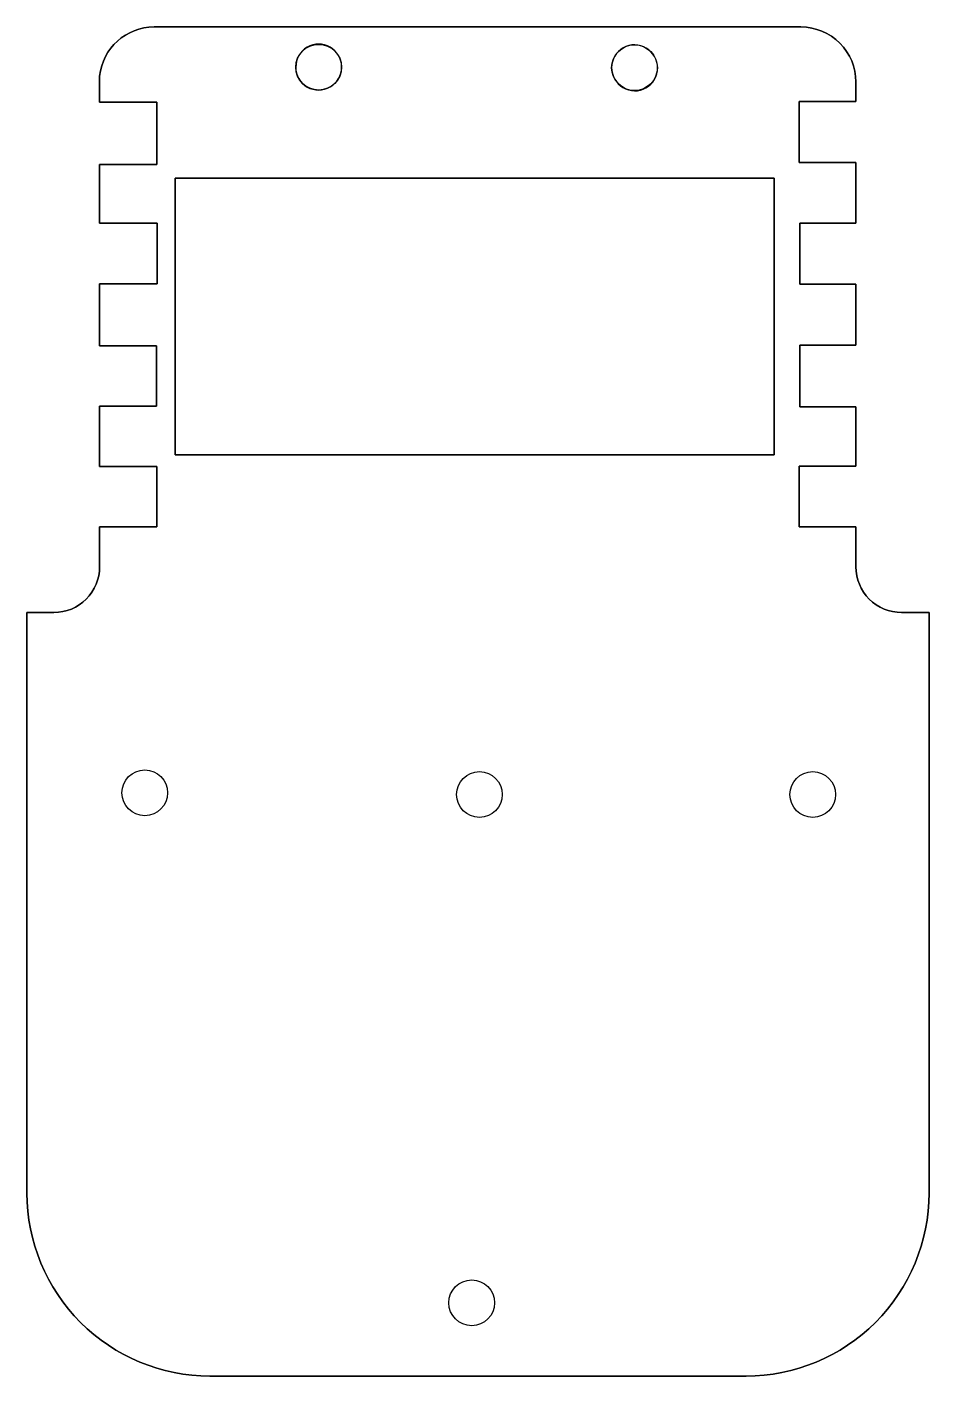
# Model space of a CAD drawing. Header units: millimetres. Extents: x -119.3 to -70, y -75 to -1.3.
import ezdxf

# ---------------------------------------------------------------- set-up
doc = ezdxf.new("R2010")
doc.units = ezdxf.units.MM
doc.layers.get('0').update_dxf_attribs({"linetype": 'CONTINUOUS'})

msp = doc.modelspace()

# ---------------------------------------------------------------- linework, layer by layer
for points in [[(-74, -28.585), (-77.103, -28.585), (-77.103, -25.276), (-74, -25.276), (-74, -22.036), (-77.062, -22.036), (-77.062, -18.662), (-74, -18.662), (-74, -15.326), (-77.062, -15.326), (-77.062, -12), (-74, -12), (-74, -8.684), (-77.103, -8.684), (-77.103, -5.35), (-74, -5.35), (-74, -4.275, 0.414214), (-77, -1.275), (-112.359, -1.275, 0.383687), (-115.342, -3.959), (-115.342, -5.376), (-112.208, -5.376), (-112.208, -8.785), (-115.342, -8.785), (-115.342, -12.004), (-112.205, -12.004), (-112.205, -15.304), (-115.342, -15.304), (-115.342, -18.697), (-112.233, -18.697), (-112.233, -22), (-115.342, -22), (-115.342, -25.302), (-112.208, -25.302), (-112.208, -28.585), (-115.342, -28.585), (-115.342, -30.775, -0.414214), (-117.842, -33.275), (-119.314, -33.275), (-119.314, -65, 0.414214), (-109.314, -75), (-80, -75, 0.414214), (-70, -65), (-70, -33.275), (-71.5, -33.275, -0.414214), (-74, -30.775)], [(-77.103, -25.276), (-77.103, -28.585), (-74, -28.585), (-74, -30.775, 0.414214), (-71.5, -33.275), (-70, -33.275), (-70, -65, -0.414214), (-80, -75), (-109.314, -75, -0.414214), (-119.314, -65), (-119.314, -33.275), (-117.842, -33.275, 0.414214), (-115.342, -30.775), (-115.342, -28.585), (-112.208, -28.585), (-112.208, -25.302), (-115.342, -25.302), (-115.342, -22), (-112.233, -22), (-112.233, -18.697), (-115.342, -18.697), (-115.342, -15.304), (-112.205, -15.304), (-112.205, -12.004), (-115.342, -12.004), (-115.342, -8.785), (-112.208, -8.785), (-112.208, -5.376), (-115.342, -5.376), (-115.342, -3.959, -0.383687), (-112.359, -1.275), (-77, -1.275, -0.414214), (-74, -4.275), (-74, -5.35), (-77.103, -5.35), (-77.103, -8.684), (-74, -8.684), (-74, -12), (-77.062, -12), (-77.062, -15.326), (-74, -15.326), (-74, -18.662), (-77.062, -18.662), (-77.062, -22.036), (-74, -22.036), (-74, -25.276)], [(-102.127, -3.627, 1.006449), (-104.606, -3.305, 1.006449)], [(-87.184, -4.123, 1.007312), (-85.007, -2.893, 1.007312)]]:
    msp.add_lwpolyline(points, format="xyb", close=True)
for points in [[(-111.209, -9.536), (-78.458, -9.536), (-78.458, -24.664), (-111.209, -24.664)], [(-78.458, -24.664), (-78.458, -9.536), (-111.209, -9.536), (-111.209, -24.664)]]:
    msp.add_lwpolyline(points, close=True)
for centre in [(-103.367, -3.474), (-86.1, -3.5), (-112.873, -43.128), (-112.873, -43.128), (-94.577, -43.222), (-94.577, -43.222), (-76.356, -43.222), (-76.356, -43.222), (-95, -71), (-95, -71)]:
    msp.add_circle(centre, 1.25)

doc.saveas('drawing.dxf')
